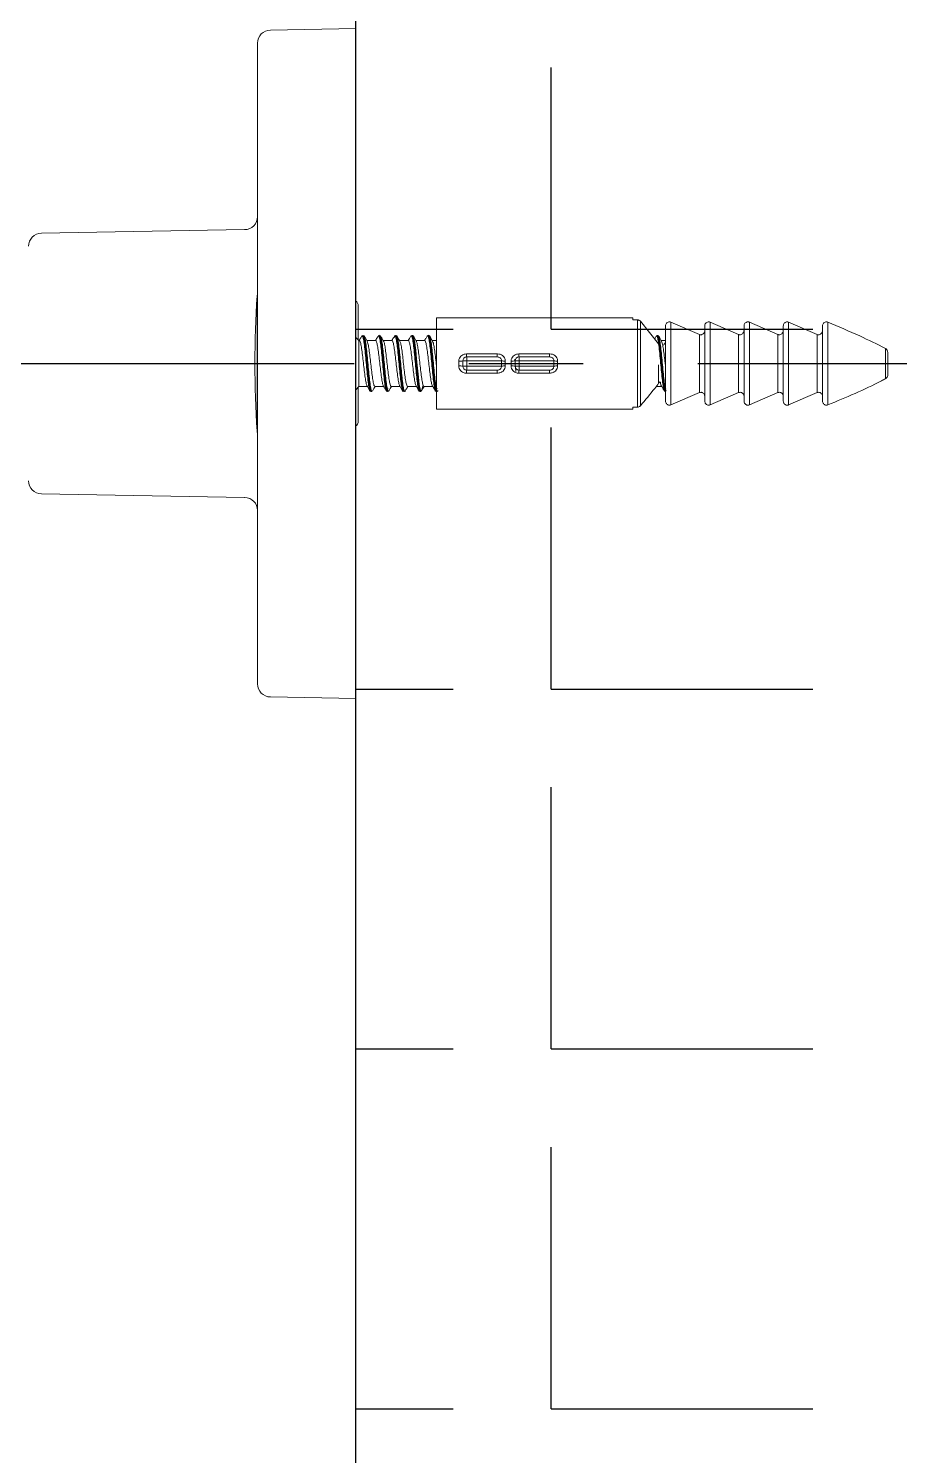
# Model space of a CAD drawing. Extents: x 2239 to 2659, y -1043 to -449.
# Drawn here: x 2568.24 to 2581.55, y -725.29 to -703.48 of the extents above; entities that cross this region are included whole.
import ezdxf

# ---------------------------------------------------------------- set-up
doc = ezdxf.new("R2010")
doc.units = 0
doc.header["$LTSCALE"] = 7
doc.header["$MEASUREMENT"] = 0
doc.linetypes.add('CENTER', pattern=[2, 1.25, -0.25, 0.25, -0.25])
doc.layers.get('0').update_dxf_attribs({"color": 2, "linetype": 'CONTINUOUS'})
doc.layers.add('CL', color=1, linetype='CENTER')
doc.layers.add('HT', color=3, linetype='CONTINUOUS')

msp = doc.modelspace()

# ---------------------------------------------------------------- linework, layer by layer
at = {"color": 7, "linetype": 'Continuous', "lineweight": 15}
for p, q in [((2573.241, -703.483), (2571.937, -703.506)), ((2573.241, -703.483), (2573.241, -713.723)), ((2571.741, -713.5), (2571.741, -703.706)), ((2571.544, -706.557), (2568.437, -706.611)), ((2571.734, -707.575), (2571.734, -709.631)), ((2571.735, -707.559), (2571.735, -707.559)), ((2573.281, -707.723), (2573.281, -708.243)), ((2577.477, -707.903), (2574.477, -707.903)), ((2574.477, -709.303), (2574.477, -707.903)), ((2577.477, -707.903), (2577.477, -707.936)), ((2577.477, -707.936), (2577.55, -707.936)), ((2577.55, -709.27), (2577.55, -707.936)), ((2577.594, -707.957), (2577.594, -709.249)), ((2577.594, -707.957), (2577.872, -708.303)), ((2578.059, -707.971), (2578.059, -709.235)), ((2578.059, -707.971), (2578.494, -708.159)), ((2578.659, -707.971), (2578.659, -709.235)), ((2578.659, -707.971), (2579.094, -708.159)), ((2579.259, -707.971), (2579.259, -709.235)), ((2579.259, -707.971), (2579.694, -708.159)), ((2579.859, -707.971), (2579.859, -709.235)), ((2579.859, -707.971), (2580.294, -708.159)), ((2580.459, -707.971), (2580.459, -709.235)), ((2577.977, -709.176), (2577.977, -708.03)), ((2578.494, -709.048), (2578.494, -708.159)), ((2578.577, -709.176), (2578.577, -708.03)), ((2579.094, -709.048), (2579.094, -708.159)), ((2579.177, -709.176), (2579.177, -708.03)), ((2579.694, -709.048), (2579.694, -708.159)), ((2579.777, -709.176), (2579.777, -708.03)), ((2580.294, -709.048), (2580.294, -708.159)), ((2580.377, -709.176), (2580.377, -708.03)), ((2573.291, -708.253), (2573.241, -708.203)), ((2573.297, -708.253), (2573.291, -708.253)), ((2573.291, -708.953), (2573.291, -708.253)), ((2573.547, -708.253), (2573.413, -708.253)), ((2573.797, -708.253), (2573.663, -708.253)), ((2574.047, -708.253), (2573.913, -708.253)), ((2574.297, -708.253), (2574.163, -708.253)), ((2574.477, -708.253), (2574.413, -708.253)), ((2577.977, -708.253), (2577.913, -708.253)), ((2581.339, -708.835), (2581.339, -708.371)), ((2574.817, -708.64), (2574.817, -708.566)), ((2574.94, -708.563), (2574.877, -708.563)), ((2574.877, -708.643), (2574.877, -708.563)), ((2574.937, -708.503), (2574.937, -708.456)), ((2574.937, -708.456), (2575.406, -708.456)), ((2574.94, -708.563), (2574.94, -708.643)), ((2575.406, -708.503), (2575.406, -708.456)), ((2575.617, -708.64), (2575.617, -708.566)), ((2575.672, -708.537), (2575.677, -708.583)), ((2575.74, -708.563), (2575.677, -708.563)), ((2575.677, -708.643), (2575.677, -708.563)), ((2575.737, -708.503), (2575.737, -708.456)), ((2575.737, -708.456), (2576.206, -708.456)), ((2575.74, -708.563), (2575.74, -708.643)), ((2576.206, -708.503), (2576.206, -708.456)), ((2581.377, -708.455), (2581.377, -708.751)), ((2574.877, -708.643), (2574.94, -708.643)), ((2574.937, -708.751), (2574.937, -708.703)), ((2575.406, -708.751), (2574.937, -708.751)), ((2575.406, -708.751), (2575.406, -708.703)), ((2575.677, -708.643), (2575.74, -708.643)), ((2575.737, -708.751), (2575.737, -708.703)), ((2576.206, -708.751), (2575.737, -708.751)), ((2576.206, -708.751), (2576.206, -708.703)), ((2573.241, -709.003), (2573.291, -708.953)), ((2573.281, -708.963), (2573.281, -709.483)), ((2573.291, -708.953), (2573.418, -708.953)), ((2573.534, -708.953), (2573.668, -708.953)), ((2573.784, -708.953), (2573.918, -708.953)), ((2574.034, -708.953), (2574.168, -708.953)), ((2574.284, -708.953), (2574.418, -708.953)), ((2577.834, -708.953), (2577.918, -708.953)), ((2578.494, -709.048), (2578.059, -709.235)), ((2579.094, -709.048), (2578.659, -709.235)), ((2579.694, -709.048), (2579.259, -709.235)), ((2580.294, -709.048), (2579.859, -709.235)), ((2577.55, -709.27), (2577.477, -709.27)), ((2577.477, -709.27), (2577.477, -709.303)), ((2574.477, -709.303), (2577.477, -709.303)), ((2568.437, -710.595), (2571.544, -710.65)), ((2571.937, -713.7), (2573.241, -713.723))]:
    msp.add_line(p, q, dxfattribs=at)
at = {"color": 8, "linetype": 'Continuous', "lineweight": 15}
for p, q in [((2571.734, -709.638), (2571.734, -707.569)), ((2577.872, -708.903), (2577.872, -708.621))]:
    msp.add_line(p, q, dxfattribs=at)
at = {"color": 7, "linetype": 'Continuous', "lineweight": 15, "flags": 128}
for points in [[(2573.336, -708.199), (2573.346, -708.174), (2573.359, -708.188), (2573.373, -708.249), (2573.386, -708.351), (2573.4, -708.48), (2573.413, -708.624), (2573.427, -708.766), (2573.44, -708.889), (2573.454, -708.98), (2573.467, -709.027), (2573.481, -709.027), (2573.481, -709.027)], [(2573.835, -708.203), (2573.845, -708.175), (2573.858, -708.185), (2573.872, -708.243), (2573.885, -708.341), (2573.899, -708.469), (2573.912, -708.613), (2573.926, -708.755), (2573.939, -708.88), (2573.953, -708.974), (2573.966, -709.025), (2573.98, -709.029), (2573.98, -709.029)], [(2574.104, -708.196), (2574.118, -708.179), (2574.131, -708.21), (2574.145, -708.286), (2574.158, -708.398), (2574.172, -708.533), (2574.185, -708.676), (2574.199, -708.811), (2574.212, -708.922), (2574.226, -708.997), (2574.239, -709.028), (2574.253, -709.01), (2574.266, -708.945), (2574.266, -708.945)], [(2571.734, -709.638), (2571.737, -709.656), (2571.741, -709.667)]]:
    msp.add_lwpolyline(points, dxfattribs=at)
at = {"color": 7, "linetype": 'Continuous', "lineweight": 15}
for centre, radius, start, end in [((2571.941, -703.706), 0.2, 91, 180), ((2571.541, -706.357), 0.2, 271, 0), ((2568.441, -706.811), 0.2, 91, 180), ((2587.583, -708.603), 15.883, 176.265, 183.735), ((2571.834, -707.575), 0.1, 170.862, 176.265), ((2573.181, -707.723), 0.1, 0, 53.3089), ((2574.832, -708.28), 0.287, 266.9951, 279.0326), ((2574.937, -708.563), 0.06, 90, 180), ((2574.654, -708.548), 0.287, 357.0076, 9.0431), ((2575.526, -708.08), 0.486, 263.4614, 270.2697), ((2575.632, -708.28), 0.286, 266.9948, 279.033), ((2575.737, -708.563), 0.06, 90, 180), ((2575.454, -708.548), 0.287, 357.0076, 9.0431), ((2576.326, -708.08), 0.486, 263.4614, 270.2697), ((2574.832, -708.928), 0.288, 80.9968, 92.9755), ((2574.937, -708.643), 0.06, 180, 270), ((2574.654, -708.658), 0.287, 350.9569, 2.9924), ((2575.526, -709.129), 0.489, 89.7463, 96.5225), ((2575.632, -708.928), 0.288, 80.9964, 92.9758), ((2575.737, -708.643), 0.06, 180, 270), ((2575.454, -708.658), 0.287, 350.9569, 2.9924), ((2576.326, -709.129), 0.489, 89.7463, 96.5225), ((2573.181, -709.483), 0.1, 306.6911, 0), ((2568.441, -710.396), 0.2, 180, 269), ((2571.541, -710.85), 0.2, 0, 89), ((2571.941, -713.5), 0.2, 180, 269)]:
    msp.add_arc(centre, radius, start, end, dxfattribs=at)
for points, knots in [([(2571.735, -707.559), (2571.735, -707.559), (2571.735, -707.56), (2571.735, -707.56), (2571.735, -707.56), (2571.735, -707.561), (2571.735, -707.562), (2571.735, -707.564), (2571.735, -707.566), (2571.735, -707.567)], [0, 0, 0, 0, 0.128721, 0.365188, 0.521125, 0.558491, 0.60441, 0.745176, 1, 1, 1, 1]), ([(2577.55, -707.936), (2577.552, -707.936), (2577.558, -707.937), (2577.57, -707.94), (2577.584, -707.946), (2577.591, -707.954), (2577.594, -707.957)], [0, 0, 0, 0, 0.143038, 0.352965, 0.744736, 1, 1, 1, 1]), ([(2577.977, -708.03), (2577.977, -708.023), (2577.979, -708.008), (2577.99, -707.988), (2578.006, -707.974), (2578.023, -707.967), (2578.041, -707.966), (2578.052, -707.968), (2578.058, -707.971), (2578.059, -707.971)], [0, 0, 0, 0, 0.183497, 0.373153, 0.554229, 0.724854, 0.820691, 0.982993, 1, 1, 1, 1]), ([(2578.577, -708.03), (2578.577, -708.023), (2578.579, -708.008), (2578.59, -707.988), (2578.606, -707.974), (2578.623, -707.967), (2578.641, -707.966), (2578.652, -707.968), (2578.658, -707.971), (2578.659, -707.971)], [0, 0, 0, 0, 0.183496, 0.373152, 0.554228, 0.724865, 0.820703, 0.982993, 1, 1, 1, 1]), ([(2579.177, -708.03), (2579.177, -708.023), (2579.179, -708.008), (2579.19, -707.988), (2579.206, -707.974), (2579.223, -707.967), (2579.241, -707.966), (2579.252, -707.968), (2579.258, -707.971), (2579.259, -707.971)], [0, 0, 0, 0, 0.183498, 0.373149, 0.554227, 0.724864, 0.820702, 0.982992, 1, 1, 1, 1]), ([(2579.777, -708.03), (2579.777, -708.023), (2579.779, -708.008), (2579.79, -707.988), (2579.806, -707.974), (2579.823, -707.967), (2579.841, -707.966), (2579.852, -707.968), (2579.858, -707.971), (2579.859, -707.971)], [0, 0, 0, 0, 0.183499, 0.37315, 0.554237, 0.724863, 0.820701, 0.983004, 1, 1, 1, 1]), ([(2580.377, -708.03), (2580.377, -708.023), (2580.379, -708.008), (2580.39, -707.988), (2580.406, -707.974), (2580.423, -707.967), (2580.441, -707.966), (2580.452, -707.968), (2580.458, -707.971), (2580.459, -707.971)], [0, 0, 0, 0, 0.183496, 0.373146, 0.554231, 0.724855, 0.820692, 0.982993, 1, 1, 1, 1]), ([(2580.459, -707.971), (2580.623, -708.04), (2580.92, -708.164), (2581.209, -708.307), (2581.339, -708.371)], [0, 0, 0, 0, 0.551069, 1, 1, 1, 1]), ([(2573.335, -708.182), (2573.327, -708.195), (2573.313, -708.219), (2573.299, -708.242), (2573.293, -708.253)], [0, 0, 0, 0, 0.546393, 1, 1, 1, 1]), ([(2573.474, -709.017), (2573.473, -709.018), (2573.468, -709.037), (2573.459, -709.028), (2573.445, -708.984), (2573.432, -708.892), (2573.418, -708.768), (2573.405, -708.625), (2573.391, -708.48), (2573.378, -708.35), (2573.364, -708.246), (2573.351, -708.188), (2573.341, -708.169), (2573.335, -708.184), (2573.334, -708.187)], [0, 0, 0, 0, 0.009743, 0.106628, 0.203564, 0.30058, 0.39766, 0.494641, 0.591462, 0.688292, 0.785165, 0.882052, 0.979015, 1, 1, 1, 1]), ([(2573.49, -709.022), (2573.49, -709.024), (2573.485, -709.042), (2573.476, -709.032), (2573.462, -708.987), (2573.449, -708.893), (2573.435, -708.768), (2573.422, -708.623), (2573.408, -708.477), (2573.395, -708.344), (2573.381, -708.243), (2573.369, -708.181), (2573.361, -708.179), (2573.357, -708.178)], [0, 0, 0, 0, 0.010311, 0.111541, 0.212822, 0.31419, 0.415639, 0.516978, 0.618153, 0.719328, 0.820549, 0.921783, 1, 1, 1, 1]), ([(2573.361, -708.184), (2573.362, -708.182), (2573.367, -708.168), (2573.376, -708.187), (2573.39, -708.245), (2573.403, -708.347), (2573.417, -708.477), (2573.43, -708.622), (2573.444, -708.765), (2573.457, -708.89), (2573.471, -708.981), (2573.484, -709.031), (2573.492, -709.025), (2573.496, -709.022)], [0, 0, 0, 0, 0.012704, 0.112372, 0.211962, 0.311535, 0.411068, 0.510604, 0.610297, 0.710096, 0.809818, 0.909451, 1, 1, 1, 1]), ([(2573.417, -708.26), (2573.41, -708.247), (2573.395, -708.222), (2573.38, -708.196), (2573.372, -708.183)], [0, 0, 0, 0, 0.4996636, 1, 1, 1, 1]), ([(2573.584, -708.183), (2573.577, -708.196), (2573.563, -708.219), (2573.549, -708.243), (2573.543, -708.253)], [0, 0, 0, 0, 0.550825, 1, 1, 1, 1]), ([(2573.732, -708.985), (2573.731, -708.992), (2573.725, -709.024), (2573.715, -709.034), (2573.701, -709.011), (2573.688, -708.938), (2573.674, -708.828), (2573.661, -708.693), (2573.647, -708.547), (2573.634, -708.407), (2573.62, -708.289), (2573.607, -708.209), (2573.595, -708.171), (2573.587, -708.184), (2573.584, -708.189)], [0, 0, 0, 0, 0.026855, 0.117756, 0.208462, 0.299091, 0.389739, 0.480351, 0.570987, 0.661798, 0.75266, 0.843395, 0.934077, 1, 1, 1, 1]), ([(2573.588, -708.189), (2573.588, -708.189), (2573.593, -708.168), (2573.602, -708.17), (2573.616, -708.202), (2573.629, -708.286), (2573.643, -708.404), (2573.656, -708.545), (2573.67, -708.693), (2573.683, -708.83), (2573.697, -708.942), (2573.71, -709.014), (2573.723, -709.043), (2573.731, -709.022), (2573.735, -709.013)], [0, 0, 0, 0, 0.002819, 0.094338, 0.185901, 0.27752, 0.369266, 0.460963, 0.552484, 0.643975, 0.735511, 0.827021, 0.918608, 1, 1, 1, 1]), ([(2573.606, -708.193), (2573.61, -708.185), (2573.619, -708.169), (2573.632, -708.207), (2573.646, -708.287), (2573.659, -708.404), (2573.673, -708.543), (2573.686, -708.689), (2573.7, -708.825), (2573.713, -708.937), (2573.727, -709.008), (2573.738, -709.037), (2573.745, -709.021), (2573.748, -709.016)], [0, 0, 0, 0, 0.09475, 0.189546, 0.284405, 0.379385, 0.474292, 0.569043, 0.663758, 0.758515, 0.853255, 0.948078, 1, 1, 1, 1]), ([(2573.744, -709.013), (2573.74, -709.023), (2573.731, -709.043), (2573.718, -709.014), (2573.705, -708.941), (2573.691, -708.829), (2573.678, -708.691), (2573.664, -708.543), (2573.651, -708.403), (2573.637, -708.283), (2573.624, -708.205), (2573.614, -708.169), (2573.608, -708.176), (2573.607, -708.178)], [0, 0, 0, 0, 0.0879435, 0.1867818, 0.2855387, 0.3843093, 0.4830476, 0.5818056, 0.6807476, 0.7797488, 0.8786233, 0.9774366, 1, 1, 1, 1]), ([(2573.667, -708.26), (2573.659, -708.247), (2573.644, -708.221), (2573.629, -708.195), (2573.621, -708.182)], [0, 0, 0, 0, 0.499386, 1, 1, 1, 1]), ([(2573.833, -708.184), (2573.826, -708.197), (2573.812, -708.22), (2573.799, -708.243), (2573.793, -708.253)], [0, 0, 0, 0, 0.565532, 1, 1, 1, 1]), ([(2573.973, -709.018), (2573.972, -709.02), (2573.967, -709.038), (2573.958, -709.026), (2573.944, -708.978), (2573.931, -708.883), (2573.917, -708.757), (2573.904, -708.613), (2573.89, -708.469), (2573.877, -708.34), (2573.863, -708.24), (2573.85, -708.185), (2573.84, -708.169), (2573.834, -708.186), (2573.833, -708.189)], [0, 0, 0, 0, 0.011116, 0.107573, 0.204128, 0.300795, 0.397525, 0.494175, 0.590762, 0.687241, 0.783708, 0.880263, 0.976869, 1, 1, 1, 1]), ([(2573.988, -709.029), (2573.983, -709.031), (2573.974, -709.035), (2573.961, -708.98), (2573.947, -708.885), (2573.934, -708.756), (2573.921, -708.611), (2573.907, -708.465), (2573.894, -708.334), (2573.88, -708.236), (2573.868, -708.179), (2573.86, -708.179), (2573.857, -708.178)], [0, 0, 0, 0, 0.103049, 0.206189, 0.309452, 0.412785, 0.516042, 0.619244, 0.722316, 0.82537, 0.928514, 1, 1, 1, 1]), ([(2573.86, -708.185), (2573.861, -708.184), (2573.866, -708.168), (2573.875, -708.185), (2573.889, -708.238), (2573.902, -708.337), (2573.916, -708.466), (2573.929, -708.61), (2573.943, -708.754), (2573.956, -708.88), (2573.97, -708.976), (2573.983, -709.025), (2573.993, -709.038), (2573.998, -709.021), (2573.998, -709.019)], [0, 0, 0, 0, 0.011709, 0.109488, 0.207216, 0.30485, 0.402516, 0.500288, 0.598124, 0.696032, 0.793868, 0.891591, 0.989226, 1, 1, 1, 1]), ([(2573.919, -708.262), (2573.911, -708.25), (2573.896, -708.224), (2573.881, -708.198), (2573.873, -708.185)], [0, 0, 0, 0, 0.499484, 1, 1, 1, 1]), ([(2574.085, -708.182), (2574.077, -708.195), (2574.064, -708.218), (2574.05, -708.242), (2574.043, -708.253)], [0, 0, 0, 0, 0.542579, 1, 1, 1, 1]), ([(2574.226, -709.011), (2574.222, -709.019), (2574.213, -709.038), (2574.2, -709.006), (2574.187, -708.931), (2574.173, -708.818), (2574.16, -708.681), (2574.146, -708.535), (2574.133, -708.397), (2574.119, -708.281), (2574.106, -708.205), (2574.094, -708.171), (2574.087, -708.184), (2574.085, -708.188)], [0, 0, 0, 0, 0.084865, 0.180546, 0.276116, 0.37157, 0.467056, 0.562587, 0.658146, 0.753831, 0.849586, 0.945136, 1, 1, 1, 1]), ([(2574.088, -708.19), (2574.092, -708.181), (2574.101, -708.163), (2574.115, -708.199), (2574.128, -708.277), (2574.142, -708.393), (2574.155, -708.533), (2574.168, -708.681), (2574.182, -708.82), (2574.195, -708.934), (2574.209, -709.01), (2574.222, -709.042), (2574.23, -709.025), (2574.234, -709.017)], [0, 0, 0, 0, 0.092231, 0.184522, 0.277012, 0.36944, 0.461736, 0.55401, 0.64624, 0.738444, 0.830754, 0.923172, 1, 1, 1, 1]), ([(2574.244, -709.014), (2574.24, -709.024), (2574.231, -709.043), (2574.217, -709.01), (2574.204, -708.933), (2574.19, -708.818), (2574.177, -708.679), (2574.163, -708.531), (2574.15, -708.392), (2574.136, -708.276), (2574.123, -708.2), (2574.112, -708.167), (2574.106, -708.177), (2574.104, -708.181)], [0, 0, 0, 0, 0.0962733, 0.1925347, 0.2886822, 0.3847082, 0.4807574, 0.5768545, 0.6729778, 0.7692268, 0.8655623, 0.9616849, 1, 1, 1, 1]), ([(2574.167, -708.259), (2574.159, -708.247), (2574.144, -708.221), (2574.129, -708.195), (2574.122, -708.182)], [0, 0, 0, 0, 0.499523, 1, 1, 1, 1]), ([(2574.333, -708.184), (2574.326, -708.197), (2574.312, -708.22), (2574.299, -708.243), (2574.293, -708.253)], [0, 0, 0, 0, 0.560572, 1, 1, 1, 1]), ([(2574.484, -708.981), (2574.484, -708.982), (2574.479, -709.011), (2574.47, -709.03), (2574.457, -709.027), (2574.443, -708.971), (2574.43, -708.874), (2574.416, -708.746), (2574.403, -708.602), (2574.389, -708.458), (2574.376, -708.331), (2574.362, -708.233), (2574.349, -708.183), (2574.339, -708.169), (2574.334, -708.186), (2574.333, -708.188)], [0, 0, 0, 0, 0.003579, 0.092839, 0.18213, 0.271393, 0.360709, 0.450214, 0.539684, 0.629021, 0.718336, 0.807596, 0.89683, 0.986167, 1, 1, 1, 1]), ([(2574.344, -708.177), (2574.348, -708.175), (2574.357, -708.172), (2574.371, -708.23), (2574.384, -708.326), (2574.398, -708.455), (2574.411, -708.601), (2574.425, -708.747), (2574.438, -708.877), (2574.452, -708.974), (2574.464, -709.028), (2574.471, -709.028), (2574.474, -709.028)], [0, 0, 0, 0, 0.103632, 0.2071428, 0.3106911, 0.4142869, 0.5179201, 0.6217051, 0.7255244, 0.8291324, 0.932677, 1, 1, 1, 1]), ([(2574.482, -709.028), (2574.479, -709.028), (2574.472, -709.028), (2574.46, -708.973), (2574.446, -708.875), (2574.433, -708.745), (2574.419, -708.599), (2574.406, -708.454), (2574.392, -708.325), (2574.379, -708.228), (2574.366, -708.176), (2574.355, -708.164), (2574.349, -708.185), (2574.348, -708.189)], [0, 0, 0, 0, 0.0659387, 0.1664338, 0.2669862, 0.3677381, 0.4684726, 0.5690636, 0.6696157, 0.7701121, 0.8705767, 0.971147, 1, 1, 1, 1]), ([(2574.361, -708.182), (2574.365, -708.18), (2574.374, -708.177), (2574.388, -708.233), (2574.401, -708.328), (2574.415, -708.455), (2574.428, -708.598), (2574.442, -708.743), (2574.455, -708.871), (2574.469, -708.97), (2574.482, -709.023), (2574.492, -709.038), (2574.497, -709.02), (2574.498, -709.017)], [0, 0, 0, 0, 0.0980411, 0.1959779, 0.2939508, 0.3919742, 0.4900353, 0.5882432, 0.6864608, 0.7844887, 0.8824538, 0.9804547, 1, 1, 1, 1]), ([(2574.417, -708.261), (2574.41, -708.248), (2574.395, -708.222), (2574.379, -708.196), (2574.372, -708.183)], [0, 0, 0, 0, 0.499254, 1, 1, 1, 1]), ([(2577.833, -708.185), (2577.826, -708.198), (2577.818, -708.211), (2577.81, -708.225), (2577.809, -708.225)], [0, 0, 0, 0, 0.957983, 1, 1, 1, 1]), ([(2577.981, -708.99), (2577.979, -708.998), (2577.973, -709.029), (2577.962, -709.033), (2577.949, -709.001), (2577.935, -708.92), (2577.922, -708.804), (2577.908, -708.665), (2577.895, -708.519), (2577.881, -708.383), (2577.868, -708.271), (2577.854, -708.199), (2577.843, -708.17), (2577.835, -708.185), (2577.833, -708.191)], [0, 0, 0, 0, 0.034475, 0.125495, 0.216621, 0.30768, 0.398574, 0.489451, 0.580369, 0.671273, 0.762264, 0.853441, 0.944476, 1, 1, 1, 1]), ([(2577.843, -708.183), (2577.845, -708.179), (2577.852, -708.165), (2577.863, -708.194), (2577.877, -708.266), (2577.89, -708.38), (2577.904, -708.517), (2577.917, -708.665), (2577.931, -708.805), (2577.944, -708.924), (2577.957, -709.002), (2577.967, -709.037), (2577.973, -709.03), (2577.974, -709.029)], [0, 0, 0, 0, 0.047887, 0.151242, 0.25476, 0.358067, 0.461275, 0.564507, 0.667685, 0.770883, 0.87426, 0.97772, 1, 1, 1, 1]), ([(2577.853, -708.201), (2577.857, -708.19), (2577.866, -708.168), (2577.88, -708.197), (2577.893, -708.269), (2577.907, -708.38), (2577.92, -708.516), (2577.934, -708.662), (2577.947, -708.801), (2577.961, -708.917), (2577.974, -708.997), (2577.982, -709.013), (2577.986, -709.021)], [0, 0, 0, 0, 0.101684, 0.2034914, 0.305448, 0.4071877, 0.5088422, 0.6105101, 0.7121267, 0.8137754, 0.9156127, 1, 1, 1, 1]), ([(2577.982, -709.029), (2577.981, -709.03), (2577.976, -709.037), (2577.966, -709.001), (2577.952, -708.923), (2577.939, -708.804), (2577.925, -708.663), (2577.912, -708.516), (2577.898, -708.378), (2577.885, -708.265), (2577.871, -708.195), (2577.861, -708.166), (2577.856, -708.176), (2577.855, -708.177)], [0, 0, 0, 0, 0.023531, 0.129961, 0.236321, 0.342482, 0.44862, 0.554809, 0.660975, 0.767237, 0.873723, 0.980052, 1, 1, 1, 1]), ([(2577.918, -708.261), (2577.91, -708.248), (2577.895, -708.222), (2577.88, -708.196), (2577.872, -708.183)], [0, 0, 0, 0, 0.499283, 1, 1, 1, 1]), ([(2578.577, -708.098), (2578.576, -708.101), (2578.576, -708.113), (2578.569, -708.132), (2578.554, -708.15), (2578.535, -708.162), (2578.515, -708.164), (2578.501, -708.162), (2578.495, -708.159), (2578.494, -708.159)], [0, 0, 0, 0, 0.097252, 0.292645, 0.486377, 0.666659, 0.828899, 0.980065, 1, 1, 1, 1]), ([(2579.177, -708.098), (2579.176, -708.101), (2579.176, -708.113), (2579.169, -708.132), (2579.154, -708.15), (2579.135, -708.162), (2579.115, -708.164), (2579.101, -708.162), (2579.095, -708.159), (2579.094, -708.159)], [0, 0, 0, 0, 0.097252, 0.292645, 0.486376, 0.666647, 0.828899, 0.980065, 1, 1, 1, 1]), ([(2579.777, -708.098), (2579.776, -708.101), (2579.776, -708.113), (2579.769, -708.132), (2579.754, -708.15), (2579.735, -708.162), (2579.715, -708.164), (2579.701, -708.162), (2579.695, -708.159), (2579.694, -708.159)], [0, 0, 0, 0, 0.097251, 0.292647, 0.486377, 0.666648, 0.8289, 0.980065, 1, 1, 1, 1]), ([(2580.377, -708.098), (2580.376, -708.101), (2580.376, -708.113), (2580.369, -708.132), (2580.354, -708.15), (2580.335, -708.162), (2580.315, -708.164), (2580.301, -708.162), (2580.295, -708.159), (2580.294, -708.159)], [0, 0, 0, 0, 0.097252, 0.29265, 0.486383, 0.666656, 0.828909, 0.980076, 1, 1, 1, 1]), ([(2573.297, -708.258), (2573.299, -708.257), (2573.306, -708.255), (2573.318, -708.295), (2573.331, -708.37), (2573.345, -708.474), (2573.358, -708.592), (2573.372, -708.711), (2573.385, -708.819), (2573.399, -708.899), (2573.409, -708.942), (2573.414, -708.944), (2573.415, -708.945)], [0, 0, 0, 0, 0.060979, 0.175128, 0.289268, 0.403422, 0.517567, 0.631707, 0.745852, 0.859992, 0.97414, 1, 1, 1, 1]), ([(2573.534, -708.95), (2573.531, -708.949), (2573.523, -708.946), (2573.51, -708.895), (2573.497, -708.811), (2573.483, -708.703), (2573.469, -708.583), (2573.456, -708.465), (2573.442, -708.364), (2573.429, -708.289), (2573.421, -708.269), (2573.416, -708.26)], [0, 0, 0, 0, 0.091044, 0.205602, 0.320164, 0.434717, 0.54928, 0.663842, 0.778394, 0.892955, 1, 1, 1, 1]), ([(2573.547, -708.254), (2573.547, -708.254), (2573.552, -708.247), (2573.561, -708.271), (2573.574, -708.327), (2573.588, -708.419), (2573.601, -708.531), (2573.615, -708.652), (2573.628, -708.767), (2573.642, -708.862), (2573.654, -708.924), (2573.661, -708.936), (2573.663, -708.941)], [0, 0, 0, 0, 0.003442, 0.119335, 0.235228, 0.351116, 0.467001, 0.582888, 0.698778, 0.814664, 0.930558, 1, 1, 1, 1]), ([(2573.784, -708.949), (2573.783, -708.95), (2573.777, -708.955), (2573.767, -708.924), (2573.753, -708.857), (2573.74, -708.759), (2573.726, -708.643), (2573.713, -708.523), (2573.699, -708.411), (2573.686, -708.324), (2573.675, -708.272), (2573.668, -708.265), (2573.666, -708.263)], [0, 0, 0, 0, 0.034024, 0.14853, 0.263036, 0.377535, 0.492042, 0.606552, 0.721052, 0.835559, 0.950063, 1, 1, 1, 1]), ([(2573.797, -708.258), (2573.799, -708.257), (2573.806, -708.255), (2573.818, -708.294), (2573.831, -708.369), (2573.845, -708.473), (2573.858, -708.591), (2573.872, -708.71), (2573.885, -708.818), (2573.899, -708.898), (2573.908, -708.941), (2573.914, -708.944), (2573.914, -708.944)], [0, 0, 0, 0, 0.060481, 0.175484, 0.290482, 0.405485, 0.520483, 0.635482, 0.750485, 0.865484, 0.980482, 1, 1, 1, 1]), ([(2574.034, -708.95), (2574.031, -708.949), (2574.023, -708.946), (2574.01, -708.894), (2573.996, -708.81), (2573.983, -708.702), (2573.969, -708.582), (2573.956, -708.464), (2573.942, -708.364), (2573.93, -708.291), (2573.921, -708.272), (2573.918, -708.264)], [0, 0, 0, 0, 0.093039, 0.208899, 0.324749, 0.440609, 0.55646, 0.672326, 0.788188, 0.90404, 1, 1, 1, 1]), ([(2574.047, -708.254), (2574.047, -708.253), (2574.052, -708.247), (2574.061, -708.271), (2574.074, -708.326), (2574.088, -708.418), (2574.101, -708.53), (2574.115, -708.651), (2574.128, -708.766), (2574.142, -708.862), (2574.154, -708.926), (2574.162, -708.939), (2574.165, -708.944)], [0, 0, 0, 0, 0.002457, 0.116703, 0.230944, 0.345183, 0.459427, 0.57368, 0.68792, 0.802171, 0.916416, 1, 1, 1, 1]), ([(2574.284, -708.949), (2574.283, -708.95), (2574.277, -708.955), (2574.267, -708.924), (2574.253, -708.857), (2574.24, -708.758), (2574.226, -708.642), (2574.213, -708.522), (2574.199, -708.41), (2574.186, -708.323), (2574.175, -708.271), (2574.168, -708.265), (2574.166, -708.263)], [0, 0, 0, 0, 0.034914, 0.149228, 0.263544, 0.377856, 0.492172, 0.606474, 0.720793, 0.835107, 0.949418, 1, 1, 1, 1]), ([(2574.297, -708.258), (2574.299, -708.257), (2574.306, -708.255), (2574.317, -708.294), (2574.331, -708.369), (2574.344, -708.472), (2574.358, -708.59), (2574.371, -708.709), (2574.385, -708.818), (2574.398, -708.897), (2574.408, -708.94), (2574.413, -708.943), (2574.413, -708.943)], [0, 0, 0, 0, 0.060106, 0.176232, 0.292357, 0.408494, 0.524616, 0.640753, 0.756874, 0.872999, 0.989125, 1, 1, 1, 1]), ([(2574.477, -708.645), (2574.474, -708.624), (2574.467, -708.563), (2574.456, -708.463), (2574.442, -708.363), (2574.429, -708.288), (2574.421, -708.27), (2574.416, -708.261)], [0, 0, 0, 0, 0.121346, 0.346314, 0.571289, 0.79625, 1, 1, 1, 1]), ([(2577.977, -708.645), (2577.974, -708.621), (2577.967, -708.559), (2577.955, -708.457), (2577.941, -708.358), (2577.929, -708.287), (2577.921, -708.27), (2577.917, -708.263)], [0, 0, 0, 0, 0.135394, 0.36209, 0.588787, 0.815489, 1, 1, 1, 1]), ([(2577.977, -708.255), (2577.977, -708.256), (2577.976, -708.265), (2577.973, -708.284), (2577.96, -708.306), (2577.946, -708.32), (2577.937, -708.323), (2577.934, -708.324)], [0, 0, 0, 0, 0.018416, 0.330767, 0.659416, 0.898898, 1, 1, 1, 1]), ([(2581.339, -708.371), (2581.34, -708.371), (2581.345, -708.374), (2581.351, -708.38), (2581.362, -708.393), (2581.374, -708.417), (2581.376, -708.441), (2581.377, -708.455)], [0, 0, 0, 0, 0.025594, 0.195086, 0.247282, 0.564879, 1, 1, 1, 1]), ([(2574.817, -708.566), (2574.817, -708.558), (2574.819, -708.536), (2574.834, -708.505), (2574.861, -708.478), (2574.897, -708.459), (2574.923, -708.457), (2574.937, -708.456)], [0, 0, 0, 0, 0.141931, 0.352458, 0.56534, 0.780884, 1, 1, 1, 1]), ([(2574.937, -708.503), (2575.019, -708.503), (2575.156, -708.503), (2575.307, -708.503), (2575.381, -708.503), (2575.4, -708.503), (2575.406, -708.503)], [0, 0, 0, 0, 0.472068, 0.778735, 0.931402, 1, 1, 1, 1]), ([(2575.471, -708.563), (2575.469, -708.563), (2575.461, -708.563), (2575.43, -708.563), (2575.343, -708.563), (2575.207, -708.563), (2575.063, -708.563), (2574.975, -708.563), (2574.94, -708.563)], [0, 0, 0, 0, 0.020848, 0.125545, 0.284115, 0.573057, 0.828415, 1, 1, 1, 1]), ([(2575.406, -708.456), (2575.407, -708.456), (2575.422, -708.456), (2575.45, -708.46), (2575.483, -708.477), (2575.509, -708.502), (2575.526, -708.533), (2575.527, -708.556), (2575.528, -708.566)], [0, 0, 0, 0, 0.01689, 0.235374, 0.450769, 0.624172, 0.828095, 1, 1, 1, 1]), ([(2575.471, -708.563), (2575.47, -708.557), (2575.469, -708.545), (2575.461, -708.529), (2575.448, -708.515), (2575.429, -708.505), (2575.414, -708.504), (2575.406, -708.503)], [0, 0, 0, 0, 0.17293, 0.375111, 0.54355, 0.752598, 1, 1, 1, 1]), ([(2575.471, -708.643), (2575.47, -708.637), (2575.47, -708.61), (2575.47, -708.584), (2575.471, -708.563)], [0, 0, 0, 0, 0.234319, 1, 1, 1, 1]), ([(2575.528, -708.566), (2575.528, -708.585), (2575.528, -708.61), (2575.528, -708.634), (2575.528, -708.64)], [0, 0, 0, 0, 0.765589, 1, 1, 1, 1]), ([(2575.617, -708.566), (2575.617, -708.558), (2575.619, -708.536), (2575.634, -708.505), (2575.661, -708.478), (2575.697, -708.459), (2575.723, -708.457), (2575.737, -708.456)], [0, 0, 0, 0, 0.141931, 0.352458, 0.56534, 0.780884, 1, 1, 1, 1]), ([(2575.68, -708.624), (2575.681, -708.63), (2575.684, -708.665), (2575.688, -708.699), (2575.69, -708.727)], [0, 0, 0, 0, 0.164262, 1, 1, 1, 1]), ([(2575.737, -708.503), (2575.819, -708.503), (2575.956, -708.503), (2576.107, -708.503), (2576.181, -708.503), (2576.2, -708.503), (2576.206, -708.503)], [0, 0, 0, 0, 0.472068, 0.778735, 0.9314, 1, 1, 1, 1]), ([(2576.271, -708.563), (2576.269, -708.563), (2576.261, -708.563), (2576.23, -708.563), (2576.143, -708.563), (2576.007, -708.563), (2575.863, -708.563), (2575.775, -708.563), (2575.74, -708.563)], [0, 0, 0, 0, 0.020848, 0.125545, 0.284115, 0.573057, 0.828417, 1, 1, 1, 1]), ([(2576.206, -708.456), (2576.207, -708.456), (2576.222, -708.456), (2576.25, -708.46), (2576.283, -708.477), (2576.309, -708.502), (2576.326, -708.533), (2576.327, -708.556), (2576.328, -708.566)], [0, 0, 0, 0, 0.01689, 0.235374, 0.450769, 0.624172, 0.828095, 1, 1, 1, 1]), ([(2576.271, -708.563), (2576.27, -708.557), (2576.269, -708.545), (2576.261, -708.529), (2576.248, -708.515), (2576.229, -708.505), (2576.214, -708.504), (2576.206, -708.503)], [0, 0, 0, 0, 0.17293, 0.375119, 0.543548, 0.752597, 1, 1, 1, 1]), ([(2576.271, -708.643), (2576.27, -708.637), (2576.27, -708.61), (2576.27, -708.584), (2576.271, -708.563)], [0, 0, 0, 0, 0.234319, 1, 1, 1, 1]), ([(2576.328, -708.566), (2576.328, -708.585), (2576.328, -708.61), (2576.328, -708.634), (2576.328, -708.64)], [0, 0, 0, 0, 0.765589, 1, 1, 1, 1]), ([(2574.937, -708.751), (2574.928, -708.75), (2574.906, -708.749), (2574.872, -708.736), (2574.841, -708.711), (2574.821, -708.678), (2574.818, -708.652), (2574.817, -708.64)], [0, 0, 0, 0, 0.145411, 0.367992, 0.585098, 0.794334, 1, 1, 1, 1]), ([(2575.406, -708.703), (2575.4, -708.703), (2575.381, -708.703), (2575.33, -708.703), (2575.188, -708.703), (2575.049, -708.703), (2574.937, -708.703)], [0, 0, 0, 0, 0.070857, 0.217957, 0.364299, 1, 1, 1, 1]), ([(2574.94, -708.643), (2575.06, -708.643), (2575.209, -708.643), (2575.367, -708.643), (2575.428, -708.643), (2575.46, -708.643), (2575.468, -708.643), (2575.471, -708.643)], [0, 0, 0, 0, 0.578107, 0.718748, 0.87164, 0.9639, 1, 1, 1, 1]), ([(2575.528, -708.64), (2575.528, -708.641), (2575.528, -708.654), (2575.523, -708.68), (2575.508, -708.705), (2575.487, -708.726), (2575.456, -708.746), (2575.424, -708.749), (2575.406, -708.751)], [0, 0, 0, 0, 0.017446, 0.21753, 0.421272, 0.485352, 0.710603, 1, 1, 1, 1]), ([(2575.406, -708.703), (2575.407, -708.703), (2575.415, -708.703), (2575.424, -708.702), (2575.44, -708.696), (2575.45, -708.69), (2575.46, -708.678), (2575.469, -708.664), (2575.47, -708.65), (2575.471, -708.643)], [0, 0, 0, 0, 0.027431, 0.231139, 0.301709, 0.519166, 0.581295, 0.782041, 1, 1, 1, 1]), ([(2575.737, -708.751), (2575.728, -708.75), (2575.706, -708.749), (2575.672, -708.736), (2575.641, -708.711), (2575.621, -708.678), (2575.618, -708.652), (2575.617, -708.64)], [0, 0, 0, 0, 0.145411, 0.367992, 0.585098, 0.794334, 1, 1, 1, 1]), ([(2576.206, -708.703), (2576.2, -708.703), (2576.181, -708.703), (2576.13, -708.703), (2575.988, -708.703), (2575.849, -708.703), (2575.737, -708.703)], [0, 0, 0, 0, 0.070857, 0.217959, 0.364299, 1, 1, 1, 1]), ([(2575.74, -708.643), (2575.86, -708.643), (2576.009, -708.643), (2576.167, -708.643), (2576.228, -708.643), (2576.26, -708.643), (2576.268, -708.643), (2576.271, -708.643)], [0, 0, 0, 0, 0.578107, 0.7187487, 0.8716407, 0.9638989, 1, 1, 1, 1]), ([(2576.328, -708.64), (2576.328, -708.641), (2576.328, -708.654), (2576.323, -708.68), (2576.308, -708.705), (2576.287, -708.726), (2576.256, -708.746), (2576.224, -708.749), (2576.206, -708.751)], [0, 0, 0, 0, 0.017446, 0.21753, 0.421272, 0.485352, 0.710603, 1, 1, 1, 1]), ([(2576.206, -708.703), (2576.207, -708.703), (2576.215, -708.703), (2576.224, -708.702), (2576.24, -708.696), (2576.25, -708.69), (2576.26, -708.678), (2576.269, -708.664), (2576.27, -708.65), (2576.271, -708.643)], [0, 0, 0, 0, 0.027431, 0.231139, 0.301709, 0.519166, 0.581295, 0.782041, 1, 1, 1, 1]), ([(2581.339, -708.835), (2581.319, -708.846), (2581.034, -708.997), (2580.736, -709.121), (2580.459, -709.235)], [0, 0, 0, 0, 0.070199, 1, 1, 1, 1]), ([(2581.377, -708.751), (2581.376, -708.757), (2581.376, -708.774), (2581.37, -708.798), (2581.358, -708.82), (2581.347, -708.831), (2581.34, -708.835), (2581.339, -708.835)], [0, 0, 0, 0, 0.177014, 0.522816, 0.75334, 0.949349, 1, 1, 1, 1]), ([(2573.415, -708.947), (2573.422, -708.96), (2573.437, -708.986), (2573.452, -709.012), (2573.46, -709.025)], [0, 0, 0, 0, 0.499522, 1, 1, 1, 1]), ([(2573.496, -709.025), (2573.504, -709.012), (2573.518, -708.988), (2573.532, -708.964), (2573.538, -708.953)], [0, 0, 0, 0, 0.541646, 1, 1, 1, 1]), ([(2573.663, -708.944), (2573.67, -708.957), (2573.685, -708.983), (2573.701, -709.008), (2573.708, -709.021)], [0, 0, 0, 0, 0.4995418, 1, 1, 1, 1]), ([(2573.747, -709.023), (2573.755, -709.01), (2573.768, -708.987), (2573.782, -708.963), (2573.788, -708.953)], [0, 0, 0, 0, 0.560048, 1, 1, 1, 1]), ([(2573.914, -708.946), (2573.921, -708.959), (2573.937, -708.985), (2573.952, -709.011), (2573.959, -709.024)], [0, 0, 0, 0, 0.499265, 1, 1, 1, 1]), ([(2573.998, -709.022), (2574.005, -709.009), (2574.019, -708.986), (2574.032, -708.963), (2574.038, -708.953)], [0, 0, 0, 0, 0.560239, 1, 1, 1, 1]), ([(2574.164, -708.947), (2574.172, -708.96), (2574.187, -708.985), (2574.202, -709.011), (2574.21, -709.024)], [0, 0, 0, 0, 0.499593, 1, 1, 1, 1]), ([(2574.246, -709.025), (2574.254, -709.012), (2574.268, -708.988), (2574.282, -708.964), (2574.288, -708.953)], [0, 0, 0, 0, 0.542746, 1, 1, 1, 1]), ([(2574.413, -708.944), (2574.42, -708.957), (2574.435, -708.983), (2574.451, -709.008), (2574.458, -709.021)], [0, 0, 0, 0, 0.499475, 1, 1, 1, 1]), ([(2577.872, -708.903), (2577.852, -708.93), (2577.763, -709.048), (2577.668, -709.161), (2577.594, -709.249)], [0, 0, 0, 0, 0.226022, 1, 1, 1, 1]), ([(2577.872, -708.903), (2577.876, -708.898), (2577.883, -708.889), (2577.893, -708.885), (2577.897, -708.883)], [0, 0, 0, 0, 0.659601, 1, 1, 1, 1]), ([(2577.897, -708.883), (2577.897, -708.886), (2577.902, -708.916), (2577.907, -708.938), (2577.913, -708.942), (2577.914, -708.943)], [0, 0, 0, 0, 0.0669421, 0.8632407, 1, 1, 1, 1]), ([(2577.913, -708.944), (2577.92, -708.957), (2577.936, -708.983), (2577.951, -709.009), (2577.958, -709.022)], [0, 0, 0, 0, 0.499294, 1, 1, 1, 1]), ([(2578.494, -709.048), (2578.496, -709.047), (2578.504, -709.044), (2578.519, -709.042), (2578.534, -709.045), (2578.548, -709.052), (2578.561, -709.063), (2578.573, -709.082), (2578.576, -709.098), (2578.577, -709.107), (2578.577, -709.109)], [0, 0, 0, 0, 0.045837, 0.207767, 0.35876, 0.427512, 0.601551, 0.775179, 0.961142, 1, 1, 1, 1]), ([(2579.094, -709.048), (2579.096, -709.047), (2579.104, -709.044), (2579.119, -709.042), (2579.134, -709.045), (2579.148, -709.052), (2579.161, -709.063), (2579.173, -709.082), (2579.176, -709.098), (2579.177, -709.107), (2579.177, -709.109)], [0, 0, 0, 0, 0.045837, 0.207779, 0.35876, 0.427512, 0.601551, 0.775179, 0.961142, 1, 1, 1, 1]), ([(2579.694, -709.048), (2579.696, -709.047), (2579.704, -709.044), (2579.719, -709.042), (2579.734, -709.045), (2579.748, -709.052), (2579.761, -709.063), (2579.773, -709.082), (2579.776, -709.098), (2579.777, -709.107), (2579.777, -709.109)], [0, 0, 0, 0, 0.045836, 0.207778, 0.358758, 0.427511, 0.601549, 0.775183, 0.961142, 1, 1, 1, 1]), ([(2580.294, -709.048), (2580.296, -709.047), (2580.304, -709.044), (2580.319, -709.042), (2580.334, -709.045), (2580.348, -709.052), (2580.361, -709.063), (2580.373, -709.082), (2580.376, -709.098), (2580.377, -709.107), (2580.377, -709.109)], [0, 0, 0, 0, 0.045825, 0.207768, 0.358761, 0.427502, 0.601551, 0.775179, 0.961142, 1, 1, 1, 1]), ([(2577.594, -709.249), (2577.592, -709.252), (2577.585, -709.259), (2577.569, -709.268), (2577.556, -709.269), (2577.55, -709.27)], [0, 0, 0, 0, 0.216658, 0.625712, 1, 1, 1, 1]), ([(2578.059, -709.235), (2578.053, -709.237), (2578.041, -709.241), (2578.022, -709.239), (2578.004, -709.231), (2577.989, -709.217), (2577.979, -709.199), (2577.977, -709.184), (2577.977, -709.177), (2577.977, -709.176)], [0, 0, 0, 0, 0.152594, 0.314146, 0.474315, 0.638019, 0.809135, 0.989726, 1, 1, 1, 1]), ([(2578.659, -709.235), (2578.653, -709.237), (2578.641, -709.241), (2578.622, -709.239), (2578.604, -709.231), (2578.589, -709.217), (2578.579, -709.199), (2578.577, -709.184), (2578.577, -709.177), (2578.577, -709.176)], [0, 0, 0, 0, 0.152582, 0.314148, 0.474306, 0.638011, 0.809135, 0.989726, 1, 1, 1, 1]), ([(2579.259, -709.235), (2579.253, -709.237), (2579.241, -709.241), (2579.222, -709.239), (2579.204, -709.231), (2579.189, -709.217), (2579.179, -709.199), (2579.177, -709.184), (2579.177, -709.177), (2579.177, -709.176)], [0, 0, 0, 0, 0.152582, 0.314148, 0.474306, 0.638011, 0.809135, 0.989726, 1, 1, 1, 1]), ([(2579.859, -709.235), (2579.853, -709.237), (2579.841, -709.241), (2579.822, -709.239), (2579.804, -709.231), (2579.789, -709.217), (2579.779, -709.199), (2579.777, -709.184), (2579.777, -709.177), (2579.777, -709.176)], [0, 0, 0, 0, 0.152583, 0.314149, 0.474308, 0.638013, 0.809132, 0.989726, 1, 1, 1, 1]), ([(2580.459, -709.235), (2580.453, -709.237), (2580.441, -709.241), (2580.422, -709.239), (2580.404, -709.231), (2580.389, -709.217), (2580.379, -709.199), (2580.377, -709.184), (2580.377, -709.177), (2580.377, -709.176)], [0, 0, 0, 0, 0.152593, 0.314146, 0.474314, 0.638017, 0.809134, 0.989727, 1, 1, 1, 1])]:
    msp.add_open_spline(points, degree=3, knots=knots, dxfattribs=at)
at = {"layer": 'CL', "color": 1, "linetype": 'CENTER'}
msp.add_line((2564.47, -708.604), (2582.059, -708.603), dxfattribs=at)
at = {"layer": 'HT', "ltscale": 0.5}
for p, q in [((2573.241, -949.046), (2573.241, -569.546)), ((2576.229, -708.079), (2576.229, -704.079)), ((2573.241, -708.079), (2574.729, -708.079)), ((2576.229, -708.079), (2580.229, -708.079)), ((2576.229, -713.579), (2576.229, -709.579)), ((2573.241, -713.579), (2574.729, -713.579)), ((2576.229, -713.579), (2580.229, -713.579)), ((2576.229, -719.079), (2576.229, -715.079)), ((2573.241, -719.079), (2574.729, -719.079)), ((2576.229, -719.079), (2580.229, -719.079)), ((2576.229, -724.579), (2576.229, -720.579)), ((2573.241, -724.579), (2574.729, -724.579)), ((2576.229, -724.579), (2580.229, -724.579))]:
    msp.add_line(p, q, dxfattribs=at)

doc.saveas('drawing.dxf')
